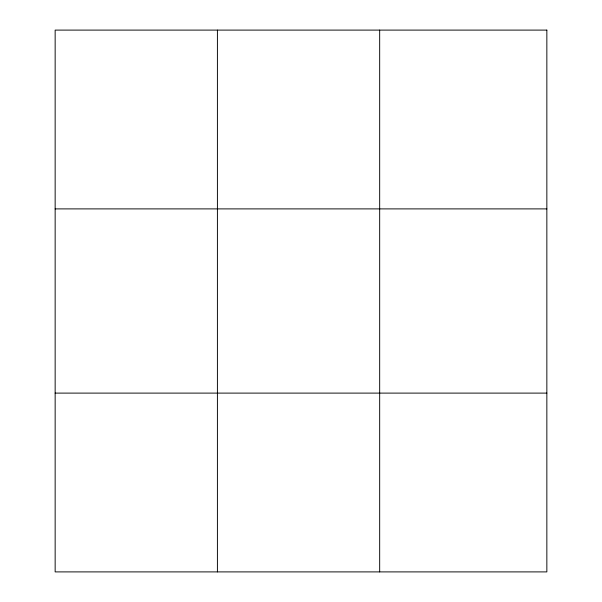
<?xml version="1.0" encoding="UTF-8"?>
<svg xmlns="http://www.w3.org/2000/svg" width="602" height="602" viewBox="0 0 602 602"><rect width="100%" height="100%" fill="white"/><g stroke="black" fill="none" stroke-linecap="round" stroke-linejoin="round"><path stroke-width="0.9" d="M217.412 30.1L217.412 571.9M379.674 30.1L379.674 571.9M55.151 208.894L546.849 208.894M55.151 393.106L546.849 393.106M546.849 30.1L546.849 571.9L55.151 571.9L55.151 30.1L546.849 30.1"/></g></svg>
